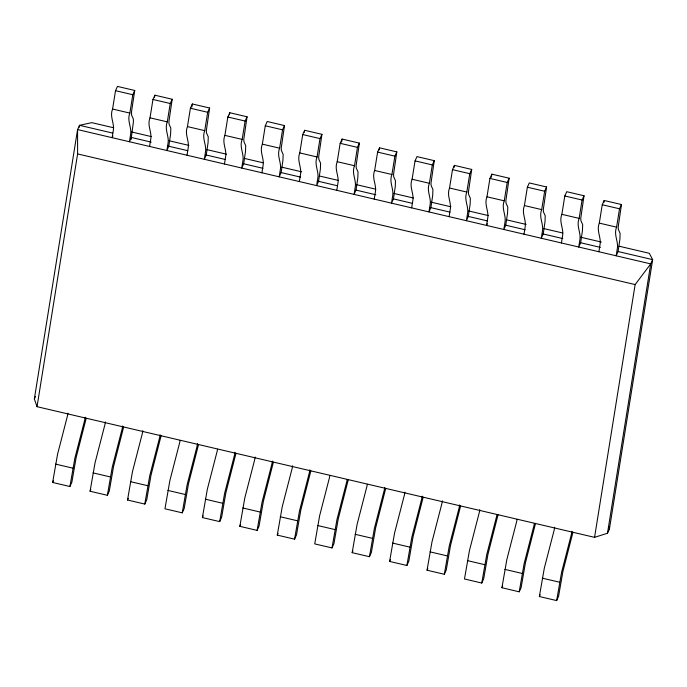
<?xml version="1.0" encoding="UTF-8"?>
<svg xmlns="http://www.w3.org/2000/svg" width="687" height="687" viewBox="0 0 687 687"><rect width="100%" height="100%" fill="white"/><g stroke="black" fill="none" stroke-linecap="round" stroke-linejoin="round"><path stroke-width="1.03" d="M131.019 139.581L133.441 121.685L133.287 118.808L131.543 115.055L131.56 111.328L134.738 90.469L117.46 86.416L115.519 90.684L112.574 109.044C109.671 116.094 113.922 122.234 113.501 128.941A16.153 1.915 -76.8 0 1 113.123 131.56L112.144 137.683L112.917 135.974M134.738 90.469L132.806 94.729L129.852 113.097C126.958 120.148 131.2 126.288 130.779 132.986A16.153 1.915 -76.8 0 1 130.41 135.614L129.422 141.737L131.363 137.469L151.209 142.123M172.179 99.246L170.239 103.505L167.293 121.874C164.399 128.924 168.641 135.064 168.221 141.762A16.153 1.915 -76.8 0 1 167.851 144.382L166.864 150.505L168.796 146.245L170.616 133.991L170.823 128.091L169.054 124.158L168.908 121.659L172.179 99.246L154.893 95.192L152.961 99.46L150.015 117.82C147.112 124.871 151.363 131.011 150.942 137.709A16.153 1.915 -76.8 0 1 150.565 140.337L149.586 146.46M209.621 108.014L207.68 112.282L204.735 130.642C201.832 137.692 206.083 143.832 205.662 150.539A16.153 1.915 -76.8 0 1 205.293 153.158L204.305 159.281L206.237 155.013L208.058 142.759L208.264 136.859L206.495 132.935L206.349 130.427L209.621 108.014L192.334 103.969L190.402 108.228L187.457 126.597C184.554 133.647 188.805 139.787 188.384 146.486A16.153 1.915 -76.8 0 1 188.006 149.113L187.027 155.228M247.062 116.79L245.122 121.058L242.176 139.418C239.274 146.468 243.524 152.608 243.104 159.315A16.153 1.915 -76.8 0 1 242.726 161.934L241.747 168.057L243.679 163.789L245.499 151.535L245.706 145.635L243.937 141.711L243.791 139.203L247.062 116.79L229.776 112.737L227.844 117.005L224.898 135.373C221.995 142.415 226.238 148.564 225.825 155.262A16.153 1.915 -76.8 0 1 225.448 157.881L224.469 164.004M284.495 125.566L282.563 129.826L279.618 148.194C276.715 155.245 280.966 161.385 280.545 168.083A16.153 1.915 -76.8 0 1 280.167 170.711L279.188 176.825L281.12 172.566L282.941 160.311L283.147 154.412L281.378 150.487L281.232 147.98L284.495 125.566L267.217 121.513L265.285 125.781L262.34 144.141C259.437 151.192 263.679 157.332 263.267 164.038A16.153 1.915 -76.8 0 1 262.889 166.658L261.91 172.78M321.937 134.334L320.005 138.602L317.059 156.971C314.157 164.013 318.407 170.161 317.987 176.86A16.153 1.915 -76.8 0 1 317.609 179.479L316.63 185.602L318.562 181.342L320.382 169.088L320.589 163.18L318.82 159.255L318.674 156.756L321.937 134.334L304.659 130.29L302.727 134.558L299.781 152.918C296.878 159.968 301.121 166.108 300.708 172.806A16.153 1.915 -76.8 0 1 300.331 175.434L299.352 181.557M359.378 143.111L357.446 147.379L354.501 165.739C351.598 172.789 355.84 178.929 355.428 185.636A16.153 1.915 -76.8 0 1 355.05 188.255L354.071 194.378L356.003 190.11L357.824 177.856L358.03 171.956L356.261 168.032L356.115 165.524L359.378 143.111L342.1 139.066L340.168 143.325L337.214 161.694C334.32 168.744 338.562 174.884 338.141 181.583A16.153 1.915 -76.8 0 1 337.772 184.21L336.793 190.325M396.82 151.887L394.888 156.155L391.942 174.515C389.04 181.566 393.282 187.706 392.87 194.404A16.153 1.915 -76.8 0 1 392.492 197.032L391.513 203.154L393.445 198.887L395.265 186.632L395.472 180.733L393.703 176.808L393.557 174.3L396.82 151.887L379.542 147.834L377.61 152.102L374.655 170.47C371.761 177.512 376.004 183.652 375.583 190.359A16.153 1.915 -76.8 0 1 375.214 192.978L374.226 199.101M434.261 160.664L432.329 164.923L429.384 183.292C426.481 190.342 430.723 196.482 430.311 203.18A16.153 1.915 -76.8 0 1 429.933 205.808L428.954 211.922L430.886 207.663L432.707 195.409L432.913 189.509L431.135 185.576L430.998 183.077L434.261 160.664L416.983 156.61L415.051 160.878L412.097 179.238C409.203 186.289 413.445 192.429 413.024 199.136A16.153 1.915 -76.8 0 1 412.655 201.755L411.668 207.878M471.703 169.431L469.771 173.699L466.825 192.068C463.923 199.11 468.165 205.258 467.753 211.957A16.153 1.915 -76.8 0 1 467.375 214.576L466.396 220.699L468.328 216.439L470.148 204.185L470.346 198.277L468.577 194.352L468.44 191.853L471.703 169.431L454.425 165.387L452.493 169.646L449.538 188.015C446.644 195.065 450.887 201.205 450.466 207.903A16.153 1.915 -76.8 0 1 450.097 210.531L449.109 216.654M509.144 178.208L507.212 182.476L504.258 200.836C501.364 207.886 505.606 214.026 505.185 220.733A16.153 1.915 -76.8 0 1 504.816 223.352L503.829 229.475L505.769 225.207L507.581 212.953L507.787 207.053L506.018 203.129L505.872 200.621L509.144 178.208L491.866 174.163L489.925 178.422L486.98 196.791C484.077 203.841 488.328 209.982 487.907 216.68A16.153 1.915 -76.8 0 1 487.538 219.299L486.551 225.422L487.323 223.722M546.586 186.984L544.654 191.244L541.699 209.612C538.806 216.663 543.048 222.803 542.627 229.501A16.153 1.915 -76.8 0 1 542.258 232.129L541.27 238.252L543.211 233.984L545.023 221.729L545.229 215.83L543.46 211.905L543.314 209.398L546.586 186.984L529.308 182.931L527.367 187.199L524.421 205.559C521.519 212.609 525.77 218.749 525.349 225.456A16.153 1.915 -76.8 0 1 524.971 228.075L523.992 234.198M584.027 195.761L582.095 200.02L579.141 218.389C576.247 225.439 580.489 231.579 580.068 238.277A16.153 1.915 -76.8 0 1 579.699 240.905L578.712 247.019L580.652 242.76L582.464 230.506L582.67 224.606L580.901 220.673L580.755 218.174L584.027 195.761L566.749 191.707L564.808 195.975L561.863 214.335C558.96 221.386 563.211 227.526 562.79 234.233A16.153 1.915 -76.8 0 1 562.413 236.852L561.434 242.975M621.469 204.528L619.528 208.796L616.582 227.165C613.68 234.207 617.931 240.347 617.51 247.054A16.153 1.915 -76.8 0 1 617.141 249.673L616.153 255.796L618.085 251.528L619.906 239.274L620.112 233.374L618.343 229.449L618.197 226.95L621.469 204.528L604.182 200.484L602.25 204.743L599.304 223.112C596.402 230.162 600.653 236.302 600.232 243A16.153 1.915 -76.8 0 1 599.854 245.628L598.875 251.751M619.047 246.204L649.318 253.297L652.65 259.634L609.421 528.981L607.48 533.249L594.564 537.346L37.038 406.687L34.35 398.941L77.579 129.585L79.52 125.317L91.792 122.647L113.716 127.782M79.177 127.43L79.52 125.317L112.694 133.098M37.038 406.687L77.605 153.922L77.579 129.585L650.718 263.894L652.65 259.634L618.18 251.554M86.21 418.246L76.137 457.585L71.852 482.257L69.919 486.516L52.633 482.472L57.579 454.159L67.412 416.099A16.153 1.915 -76.8 0 0 67.927 413.162M69.919 486.516L74.866 458.203L84.69 420.152A16.153 1.915 -76.8 0 0 85.205 417.207M123.651 427.022L113.578 466.361L109.293 491.025L107.361 495.293L90.074 491.239L95.021 462.935L104.853 424.875A16.153 1.915 -76.8 0 0 105.369 421.93M154.566 97.245L154.893 95.192M107.361 495.293L112.299 466.98L122.131 428.92A16.153 1.915 -76.8 0 0 122.647 425.983M161.093 435.79L151.02 475.138L146.735 499.801L144.794 504.069L127.516 500.016L132.462 471.703L142.295 433.652A16.153 1.915 -76.8 0 0 142.81 430.706M191.845 107.052L192.334 103.969M144.794 504.069L149.74 475.756L159.573 437.696A16.153 1.915 -76.8 0 0 160.088 434.759M180.088 440.436A16.153 1.915 -76.8 0 1 179.728 442.419L169.904 480.479L164.957 508.792L182.235 512.837L184.176 508.578L188.461 483.906L198.534 444.566M229.449 114.798L229.776 112.737M182.235 512.837L187.182 484.533L197.014 446.473A16.153 1.915 -76.8 0 0 197.53 443.527M235.976 453.343L225.903 492.682L221.618 517.354L219.677 521.613L202.399 517.569L207.345 489.256L217.169 451.196A16.153 1.915 -76.8 0 0 217.53 449.204M219.677 521.613L224.623 493.3L234.456 455.249A16.153 1.915 -76.8 0 0 234.971 452.304M273.409 462.119L263.344 501.458L259.059 526.122L257.118 530.39L239.84 526.336L244.787 498.023L254.611 459.972A16.153 1.915 -76.8 0 0 255.135 457.027M304.332 132.342L304.659 130.29M257.118 530.39L262.065 502.077L271.897 464.017A16.153 1.915 -76.8 0 0 272.413 461.08M310.85 470.887L300.786 510.226L296.492 534.898L294.56 539.166L277.282 535.113L282.228 506.8L292.052 468.74A16.153 1.915 -76.8 0 0 292.576 465.803M341.602 142.149L342.1 139.066M294.56 539.166L299.506 510.853L309.33 472.793A16.153 1.915 -76.8 0 0 309.854 469.856M329.854 475.533A16.153 1.915 -76.8 0 1 329.494 477.517L319.67 515.576L314.723 543.889L332.001 547.934L333.934 543.675L338.227 519.003L348.292 479.663M379.215 149.895L379.542 147.834M332.001 547.934L336.948 519.621L346.772 481.57A16.153 1.915 -76.8 0 0 347.133 479.578M385.733 488.44L375.669 527.779L371.375 552.442L369.443 556.71L352.165 552.666L357.111 524.353L366.935 486.293A16.153 1.915 -76.8 0 0 367.296 484.301M369.443 556.71L374.389 528.397L384.213 490.338A16.153 1.915 -76.8 0 0 384.737 487.401M423.175 497.216L413.11 536.556L408.817 561.219L406.884 565.487L389.606 561.434L394.553 533.121L404.377 495.069A16.153 1.915 -76.8 0 0 404.892 492.124M454.09 167.439L454.425 165.387M406.884 565.487L411.831 537.174L421.655 499.114A16.153 1.915 -76.8 0 0 422.179 496.177M460.616 505.984L450.552 545.323L446.258 569.995L444.326 574.263L427.048 570.21L431.986 541.897L441.818 503.837A16.153 1.915 -76.8 0 0 442.334 500.9M491.368 177.246L491.866 174.163M444.326 574.263L449.272 545.95L459.096 507.891A16.153 1.915 -76.8 0 0 459.62 504.945M479.775 509.677A16.153 1.915 -76.8 0 1 479.26 512.614L469.427 550.673L464.481 578.986L481.767 583.031L483.7 578.772L487.993 554.1L498.058 514.761M481.767 583.031L486.714 554.718L496.538 516.667A16.153 1.915 -76.8 0 0 496.899 514.675M535.499 523.537L525.426 562.876L521.141 587.54L519.209 591.808L501.922 587.754L506.869 559.45L516.701 521.39A16.153 1.915 -76.8 0 0 517.062 519.398M519.209 591.808L524.155 563.495L533.979 525.435A16.153 1.915 -76.8 0 0 534.34 523.451M572.941 532.313L562.868 571.653L558.583 596.316L556.65 600.584L539.364 596.531L544.31 568.218L554.143 530.166A16.153 1.915 -76.8 0 0 554.658 527.221M603.856 202.536L604.182 200.484M556.65 600.584L561.588 572.271L571.421 534.211A16.153 1.915 -76.8 0 0 571.936 531.274M594.564 537.346L635.132 284.573L650.718 263.894L607.48 533.249M34.35 398.941L35.509 396.382M52.633 482.472L53.414 480.763M90.074 491.239L90.847 489.539M127.516 500.016L128.289 498.307M202.399 517.569L203.172 515.86M239.84 526.336L240.613 524.636M277.282 535.113L278.055 533.404M352.165 552.666L352.938 550.957M389.606 561.434L390.379 559.733M427.048 570.21L427.821 568.501M501.922 587.754L502.695 586.054M539.364 596.531L540.137 594.83M115.519 90.684L132.806 94.729M152.961 99.46L170.239 103.505M190.402 108.228L207.68 112.282M227.844 117.005L245.122 121.058M265.285 125.781L282.563 129.826M302.727 134.558L320.005 138.602M340.168 143.325L357.446 147.379M377.61 152.102L394.888 156.155M415.051 160.878L432.329 164.923M452.493 169.646L469.771 173.699M489.925 178.422L507.212 182.476M527.367 187.199L544.654 191.244M564.808 195.975L582.095 200.02M602.25 204.743L619.528 208.796M112.574 109.044L129.852 113.097M150.015 117.82L167.293 121.874M187.457 126.597L204.735 130.642M224.898 135.373L242.176 139.418M262.34 144.141L279.618 148.194M299.781 152.918L317.059 156.971M337.214 161.694L354.501 165.739M374.655 170.47L391.942 174.515M412.097 179.238L429.384 183.292M449.538 188.015L466.825 192.068M486.98 196.791L504.258 200.836M524.421 205.559L541.699 209.612M561.863 214.335L579.141 218.389M599.304 223.112L616.582 227.165M131.466 131.938L151.303 136.593M169.054 140.749L188.891 145.395M206.641 149.56L226.478 154.206M244.228 158.371L263.018 162.767M281.816 167.173L301.653 171.827M319.395 175.984L338.193 180.389M355.943 184.545L375.78 189.191M393.522 193.356L413.359 198.002M431.11 202.167L450.947 206.813M468.697 210.969L488.534 215.624M506.285 219.78L526.122 224.426M543.872 228.591L562.662 232.987M580.412 237.152L601.297 242.047M167.92 146.039L187.774 150.685M205.533 154.85L225.379 159.504M243.138 163.661L262.984 168.315M280.751 172.48L300.597 177.126M317.308 181.042L337.162 185.696M355.96 190.101L375.815 194.756M393.574 198.912L412.372 203.326M430.139 207.483L449.985 212.137M467.744 216.302L487.59 220.948M505.349 225.113L525.203 229.767M542.962 233.923L562.808 238.578M580.567 242.734L600.412 247.389M77.605 153.922L635.132 284.573M55.587 464.103L72.865 468.156M93.028 472.879L110.306 476.924M130.461 481.656L147.748 485.7M167.903 490.424L185.189 494.477M205.344 499.2L222.631 503.253M242.786 507.976L260.064 512.021M280.227 516.753L297.505 520.798M317.669 525.521L334.947 529.574M355.11 534.297L372.388 538.35M392.552 543.073L409.83 547.118M429.993 551.841L447.271 555.895M467.435 560.618L484.713 564.671M504.876 569.394L522.154 573.439M542.318 578.171L559.596 582.215M609.352 526.903L609.421 528.981"/></g></svg>
